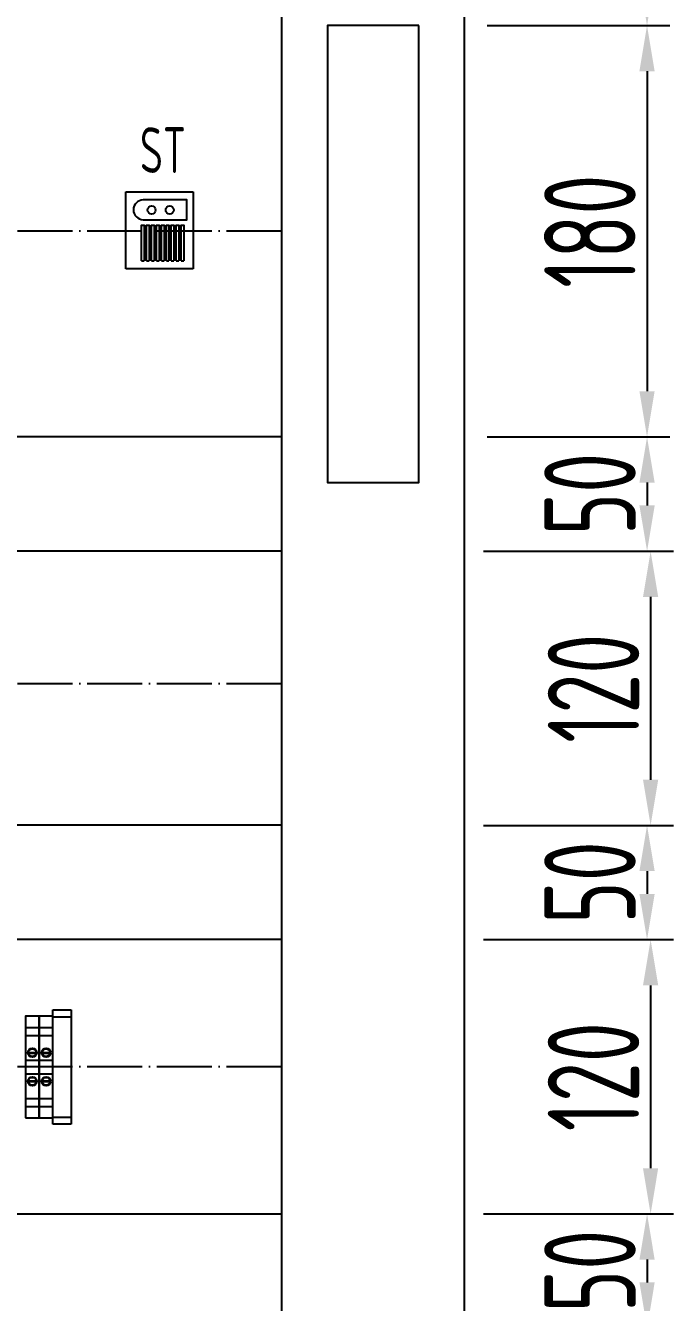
# Model space of a CAD drawing. Header units: millimetres. Extents: x 30557 to 235556, y -116603 to -73383.
# Drawn here: x 49635 to 49918, y -75112 to -74553 of the extents above; entities that cross this region are included whole.
import ezdxf

# ---------------------------------------------------------------- set-up
doc = ezdxf.new("R2010")
doc.units = ezdxf.units.MM
doc.linetypes.add('ZWCAD_ISO04W100', pattern=[30.5, 24, -3, 0.5, -3])
doc.layers.add('1', color=3, linetype='Continuous')
doc.layers.add('_Drawing', color=7, linetype='Continuous', lineweight=25)
doc.styles.add('supcon', font='sceie.shx', dxfattribs={"width": 0.75, "height": 40, "bigfont": 'sceic.shx'})
doc.dimstyles.new('supcon', dxfattribs={"dimtxt": 20, "dimasz": 20, "dimexe": 10, "dimexo": 10, "dimgap": 5, "dimtad": 1, "dimtoh": 1, "dimdec": 0, "dimzin": 0, "dimdsep": 46, "dimtxsty": 'supcon', "dimcen": 0.09, "dimclrd": 2, "dimclre": 2, "dimclrt": 2, "dimadec": 0, "dimazin": 0, "dimtfac": 1, "dimtdec": 0, "dimtofl": 0, "dimtmove": 0, "dimatfit": 3, "dimfxl": 1, "dimtolj": 1, "dimtzin": 0, "dimarcsym": 0})

# ---------------------------------------------------------------- blocks, each defined once
blk = doc.blocks.new('*D470')
at = {"color": 2, "linetype": 'Continuous', "lineweight": -2}
for p, q in [((49836.66, -74473.45), (49916.66, -74473.45)), ((49906.66, -74493.45), (49906.66, -74533.45)), ((49846.66, -74553.45), (49916.66, -74553.45))]:
    blk.add_line(p, q, dxfattribs=at)
at = {"color": 2}
for points in [[(49910, -74493.45), (49903.33, -74493.45), (49906.66, -74473.45)], [(49903.33, -74533.45), (49910, -74533.45), (49906.66, -74553.45)]]:
    blk.add_solid(points, dxfattribs=at)
at = {"layer": 'DEFPOINTS', "color": 0}
for p in [(49826.66, -74473.45), (49836.66, -74553.45), (49906.66, -74553.45)]:
    blk.add_point(p, dxfattribs=at)
at = {"color": 2, "insert": (49881.66, -74513.45), "char_height": 40, "attachment_point": 5, "rotation": 90, "style": 'supcon'}
blk.add_mtext('\\A1;80', dxfattribs=at)
blk = doc.blocks.new('*D473')
at = {"color": 2, "linetype": 'Continuous', "lineweight": -2}
for p, q in [((49836.66, -74553.45), (49916.66, -74553.45)), ((49906.66, -74573.45), (49906.66, -74713.45)), ((49836.66, -74733.45), (49916.66, -74733.45))]:
    blk.add_line(p, q, dxfattribs=at)
at = {"color": 2}
for points in [[(49910, -74573.45), (49903.33, -74573.45), (49906.66, -74553.45)], [(49903.33, -74713.45), (49910, -74713.45), (49906.66, -74733.45)]]:
    blk.add_solid(points, dxfattribs=at)
at = {"layer": 'DEFPOINTS', "color": 0}
for p in [(49826.66, -74553.45), (49826.66, -74733.45), (49906.66, -74733.45)]:
    blk.add_point(p, dxfattribs=at)
at = {"color": 2, "insert": (49881.66, -74643.45), "char_height": 40, "attachment_point": 5, "rotation": 90, "style": 'supcon'}
blk.add_mtext('\\A1;180', dxfattribs=at)
blk = doc.blocks.new('*D474')
at = {"color": 2, "linetype": 'Continuous', "lineweight": -2}
for p, q in [((49836.68, -74733.45), (49916.68, -74733.45)), ((49906.68, -74753.45), (49906.68, -74763.45)), ((49836.68, -74783.45), (49916.68, -74783.45))]:
    blk.add_line(p, q, dxfattribs=at)
at = {"color": 2}
for points in [[(49910.01, -74753.45), (49903.34, -74753.45), (49906.68, -74733.45)], [(49903.34, -74763.45), (49910.01, -74763.45), (49906.68, -74783.45)]]:
    blk.add_solid(points, dxfattribs=at)
at = {"layer": 'DEFPOINTS', "color": 0}
for p in [(49826.68, -74733.45), (49826.68, -74783.45), (49906.68, -74783.45)]:
    blk.add_point(p, dxfattribs=at)
at = {"color": 2, "insert": (49881.68, -74758.45), "char_height": 40, "attachment_point": 5, "rotation": 90, "style": 'supcon'}
blk.add_mtext('\\A1;50', dxfattribs=at)
blk = doc.blocks.new('SAKDU2.5')
at = {"color": 253}
for p, q in [((516132.13, 339835.66), (516138.13, 339835.66)), ((516132.13, 339832.16), (516138.13, 339832.16)), ((516133.43, 339824.81), (516136.82, 339824.81)), ((516132.13, 339821.41), (516138.13, 339821.41)), ((516133.43, 339824.51), (516136.82, 339824.51)), ((516132.13, 339815.41), (516138.13, 339815.41)), ((516133.43, 339812.31), (516136.82, 339812.31)), ((516133.43, 339812.01), (516136.82, 339812.01)), ((516132.13, 339804.66), (516138.13, 339804.66)), ((516132.13, 339801.16), (516138.13, 339801.16))]:
    blk.add_line(p, q, dxfattribs=at)
at = {"color": 253, "lineweight": -3}
blk.add_lwpolyline([(516132.13, 339796.16), (516138.13, 339796.16), (516138.13, 339840.66), (516132.13, 339840.66)], close=True, dxfattribs=at)
at = {"color": 253}
for centre, radius in [((516135.13, 339824.66), 2), ((516135.13, 339824.66), 1.7), ((516135.13, 339812.16), 2), ((516135.13, 339812.16), 1.7)]:
    blk.add_circle(centre, radius, dxfattribs=at)
blk = doc.blocks.new('固定块')
for p, q in [((516096.27, 339845.14), (516104.27, 339845.14)), ((516096.27, 339795.14), (516096.27, 339845.14)), ((516096.27, 339842.14), (516104.27, 339842.14)), ((516104.27, 339845.14), (516104.27, 339795.14)), ((516096.27, 339798.14), (516104.27, 339798.14)), ((516104.27, 339795.14), (516096.27, 339795.14))]:
    blk.add_line(p, q)
blk = doc.blocks.new('*D538')
at = {"color": 2, "linetype": 'Continuous', "lineweight": -2}
for p, q in [((49836.68, -74903.45), (49916.68, -74903.45)), ((49906.68, -74923.45), (49906.68, -74933.45)), ((49836.68, -74953.45), (49916.68, -74953.45))]:
    blk.add_line(p, q, dxfattribs=at)
at = {"color": 2}
for points in [[(49910.01, -74923.45), (49903.34, -74923.45), (49906.68, -74903.45)], [(49903.34, -74933.45), (49910.01, -74933.45), (49906.68, -74953.45)]]:
    blk.add_solid(points, dxfattribs=at)
at = {"layer": 'DEFPOINTS', "color": 0}
for p in [(49826.68, -74903.45), (49826.68, -74953.45), (49906.68, -74953.45)]:
    blk.add_point(p, dxfattribs=at)
at = {"color": 2, "insert": (49881.68, -74928.45), "char_height": 40, "attachment_point": 5, "rotation": 90, "style": 'supcon'}
blk.add_mtext('\\A1;50', dxfattribs=at)
blk = doc.blocks.new('*D539')
at = {"color": 2, "lineweight": -2}
for p, q in [((49835.13, -74783.45), (49918.23, -74783.45)), ((49908.23, -74803.45), (49908.23, -74883.45)), ((49835.12, -74903.45), (49918.23, -74903.45))]:
    blk.add_line(p, q, dxfattribs=at)
at = {"color": 2}
for points in [[(49911.56, -74803.45), (49904.9, -74803.45), (49908.23, -74783.45)], [(49904.9, -74883.45), (49911.56, -74883.45), (49908.23, -74903.45)]]:
    blk.add_solid(points, dxfattribs=at)
at = {"layer": 'DEFPOINTS', "color": 0}
for p in [(49825.13, -74783.45), (49825.12, -74903.45), (49908.23, -74903.45)]:
    blk.add_point(p, dxfattribs=at)
at = {"color": 2, "insert": (49883.23, -74843.45), "char_height": 40, "attachment_point": 5, "rotation": 90, "style": 'supcon'}
blk.add_mtext('\\A1;120', dxfattribs=at)
blk = doc.blocks.new('*D540')
at = {"color": 2, "linetype": 'Continuous', "lineweight": -2}
for p, q in [((49836.68, -75073.45), (49916.68, -75073.45)), ((49906.68, -75093.45), (49906.68, -75103.45)), ((49836.68, -75123.45), (49916.68, -75123.45))]:
    blk.add_line(p, q, dxfattribs=at)
at = {"color": 2}
for points in [[(49910.01, -75093.45), (49903.34, -75093.45), (49906.68, -75073.45)], [(49903.34, -75103.45), (49910.01, -75103.45), (49906.68, -75123.45)]]:
    blk.add_solid(points, dxfattribs=at)
at = {"layer": 'DEFPOINTS', "color": 0}
for p in [(49826.68, -75073.45), (49826.68, -75123.45), (49906.68, -75123.45)]:
    blk.add_point(p, dxfattribs=at)
at = {"color": 2, "insert": (49881.68, -75098.45), "char_height": 40, "attachment_point": 5, "rotation": 90, "style": 'supcon'}
blk.add_mtext('\\A1;50', dxfattribs=at)
blk = doc.blocks.new('*D541')
at = {"color": 2, "lineweight": -2}
for p, q in [((49835.13, -74953.45), (49918.23, -74953.45)), ((49908.23, -74973.45), (49908.23, -75053.45)), ((49835.12, -75073.45), (49918.23, -75073.45))]:
    blk.add_line(p, q, dxfattribs=at)
at = {"color": 2}
for points in [[(49911.56, -74973.45), (49904.9, -74973.45), (49908.23, -74953.45)], [(49904.9, -75053.45), (49911.56, -75053.45), (49908.23, -75073.45)]]:
    blk.add_solid(points, dxfattribs=at)
at = {"layer": 'DEFPOINTS', "color": 0}
for p in [(49825.13, -74953.45), (49825.12, -75073.45), (49908.23, -75073.45)]:
    blk.add_point(p, dxfattribs=at)
at = {"color": 2, "insert": (49883.23, -75013.45), "char_height": 40, "attachment_point": 5, "rotation": 90, "style": 'supcon'}
blk.add_mtext('\\A1;120', dxfattribs=at)

msp = doc.modelspace()

# ---------------------------------------------------------------- linework, layer by layer
for p, q in [((49678.57, -74626.19), (49708, -74626.19)), ((49678.57, -74659.94), (49678.57, -74626.19)), ((49708, -74626.19), (49708, -74659.94)), ((49708, -74659.94), (49678.57, -74659.94)), ((49685.48, -74656.32), (49686.62, -74656.32)), ((49687.65, -74656.32), (49688.78, -74656.32)), ((49689.81, -74656.32), (49690.95, -74656.32)), ((49691.98, -74656.32), (49693.12, -74656.32)), ((49694.14, -74656.32), (49695.28, -74656.32)), ((49696.31, -74656.32), (49697.45, -74656.32)), ((49698.48, -74656.32), (49699.62, -74656.32)), ((49700.64, -74656.32), (49701.78, -74656.32)), ((49702.81, -74656.32), (49703.95, -74656.32))]:
    msp.add_line(p, q)
at = {"color": 4, "linetype": 'ZWCAD_ISO04W100', "lineweight": -3}
for p, q in [((49746.67, -74643.39), (48606.68, -74643.39)), ((49746.67, -74841.47), (48606.68, -74841.47)), ((49746.67, -75009.16), (48606.68, -75009.16))]:
    msp.add_line(p, q, dxfattribs=at)
at = {"lineweight": -3}
for p, q in [((49746.67, -74733.39), (48606.68, -74733.39)), ((49746.67, -74783.39), (48606.68, -74783.39)), ((49746.67, -74903.39), (48606.68, -74903.39)), ((49746.67, -74953.39), (48606.68, -74953.39))]:
    msp.add_line(p, q, dxfattribs=at)
msp.add_lwpolyline([(49806.83, -74553.45), (49766.83, -74553.45), (49766.83, -74753.45), (49806.83, -74753.45)], close=True)
for points in [[(49686.22, -74638.38), (49705.32, -74638.38), (49705.32, -74629.76), (49686.22, -74629.76)], [(49685.48, -74656.32), (49685.48, -74640.84), (49686.62, -74640.84), (49686.62, -74656.32)], [(49687.65, -74656.32), (49687.65, -74640.84), (49688.78, -74640.84), (49688.78, -74656.32)], [(49689.81, -74656.32), (49689.81, -74640.84), (49690.95, -74640.84), (49690.95, -74656.32)], [(49691.98, -74656.32), (49691.98, -74640.84), (49693.12, -74640.84), (49693.12, -74656.32)], [(49694.14, -74656.32), (49694.14, -74640.84), (49695.28, -74640.84), (49695.28, -74656.32)], [(49696.31, -74656.32), (49696.31, -74640.84), (49697.45, -74640.84), (49697.45, -74656.32)], [(49698.48, -74656.32), (49698.48, -74640.84), (49699.62, -74640.84), (49699.62, -74656.32)], [(49700.64, -74656.32), (49700.64, -74640.84), (49701.78, -74640.84), (49701.78, -74656.32)], [(49702.81, -74656.32), (49702.81, -74640.84), (49703.95, -74640.84), (49703.95, -74656.32)]]:
    msp.add_lwpolyline(points)
for centre in [(49689.84, -74634.15), (49697.77, -74634.15)]:
    msp.add_circle(centre, 1.76)
msp.add_arc((49686.22, -74634.07), 4.31, 90, 270)
at = {"layer": '_Drawing', "color": 1}
msp.add_line((49826.67, -73753.4), (49826.67, -75653.45), dxfattribs=at)
at = {"layer": '_Drawing', "lineweight": -3}
for p, q in [((49746.67, -73833.4), (49746.67, -75433.48)), ((48606.68, -75073.39), (49746.67, -75073.4))]:
    msp.add_line(p, q, dxfattribs=at)

# ---------------------------------------------------------------- block references
for name, p in [('固定块', (-466449.58, -414829.31)), ('SAKDU2.5', (-466497.44, -414827.57)), ('SAKDU2.5', (-466491.44, -414827.57))]:
    msp.add_blockref(name, p)

# ---------------------------------------------------------------- texts
at = {"layer": '1', "color": 3, "style": 'supcon', "width": 0.75}
msp.add_text('ST', height=20, dxfattribs=at).set_placement((49684.73, -74617.92))

# ---------------------------------------------------------------- dimensions: what is measured, and where the dimension line sits
at = {"linetype": 'Continuous'}
for base, p1, p2, picture, middle in [((49906.66, -74553.45), (49826.66, -74473.45), (49836.66, -74553.45), '*D470', (49881.66, -74513.45)), ((49906.66, -74733.45), (49826.66, -74553.45), (49826.66, -74733.45), '*D473', (49881.66, -74643.45))]:
    dim = msp.add_linear_dim(base=base, p1=p1, p2=p2, angle=90, dimstyle='supcon', dxfattribs=at)
    dim.commit()
    dim.dimension.update_dxf_attribs({"geometry": picture, "text_midpoint": middle})
for base, p1, p2, picture, middle in [((49906.68, -74783.45), (49826.68, -74733.45), (49826.68, -74783.45), '*D474', (49906.68, -74758.45)), ((49906.68, -74953.45), (49826.68, -74903.45), (49826.68, -74953.45), '*D538', (49906.68, -74928.45)), ((49906.68, -75123.45), (49826.68, -75073.45), (49826.68, -75123.45), '*D540', (49906.68, -75098.45))]:
    dim = msp.add_linear_dim(base=base, p1=p1, p2=p2, angle=90, dimstyle='supcon', dxfattribs=at)
    dim.commit()
    dim.dimension.update_dxf_attribs({"geometry": picture, "text_midpoint": middle, "dimtype": 160})
at = {"color": 1}
for base, p1, p2, picture, middle in [((49908.23, -74903.45), (49825.13, -74783.45), (49825.12, -74903.45), '*D539', (49883.23, -74843.45)), ((49908.23, -75073.45), (49825.13, -74953.45), (49825.12, -75073.45), '*D541', (49883.23, -75013.45))]:
    dim = msp.add_linear_dim(base=base, p1=p1, p2=p2, angle=90, dimstyle='supcon', dxfattribs=at)
    dim.commit()
    dim.dimension.update_dxf_attribs({"geometry": picture, "text_midpoint": middle})

doc.saveas('drawing.dxf')
